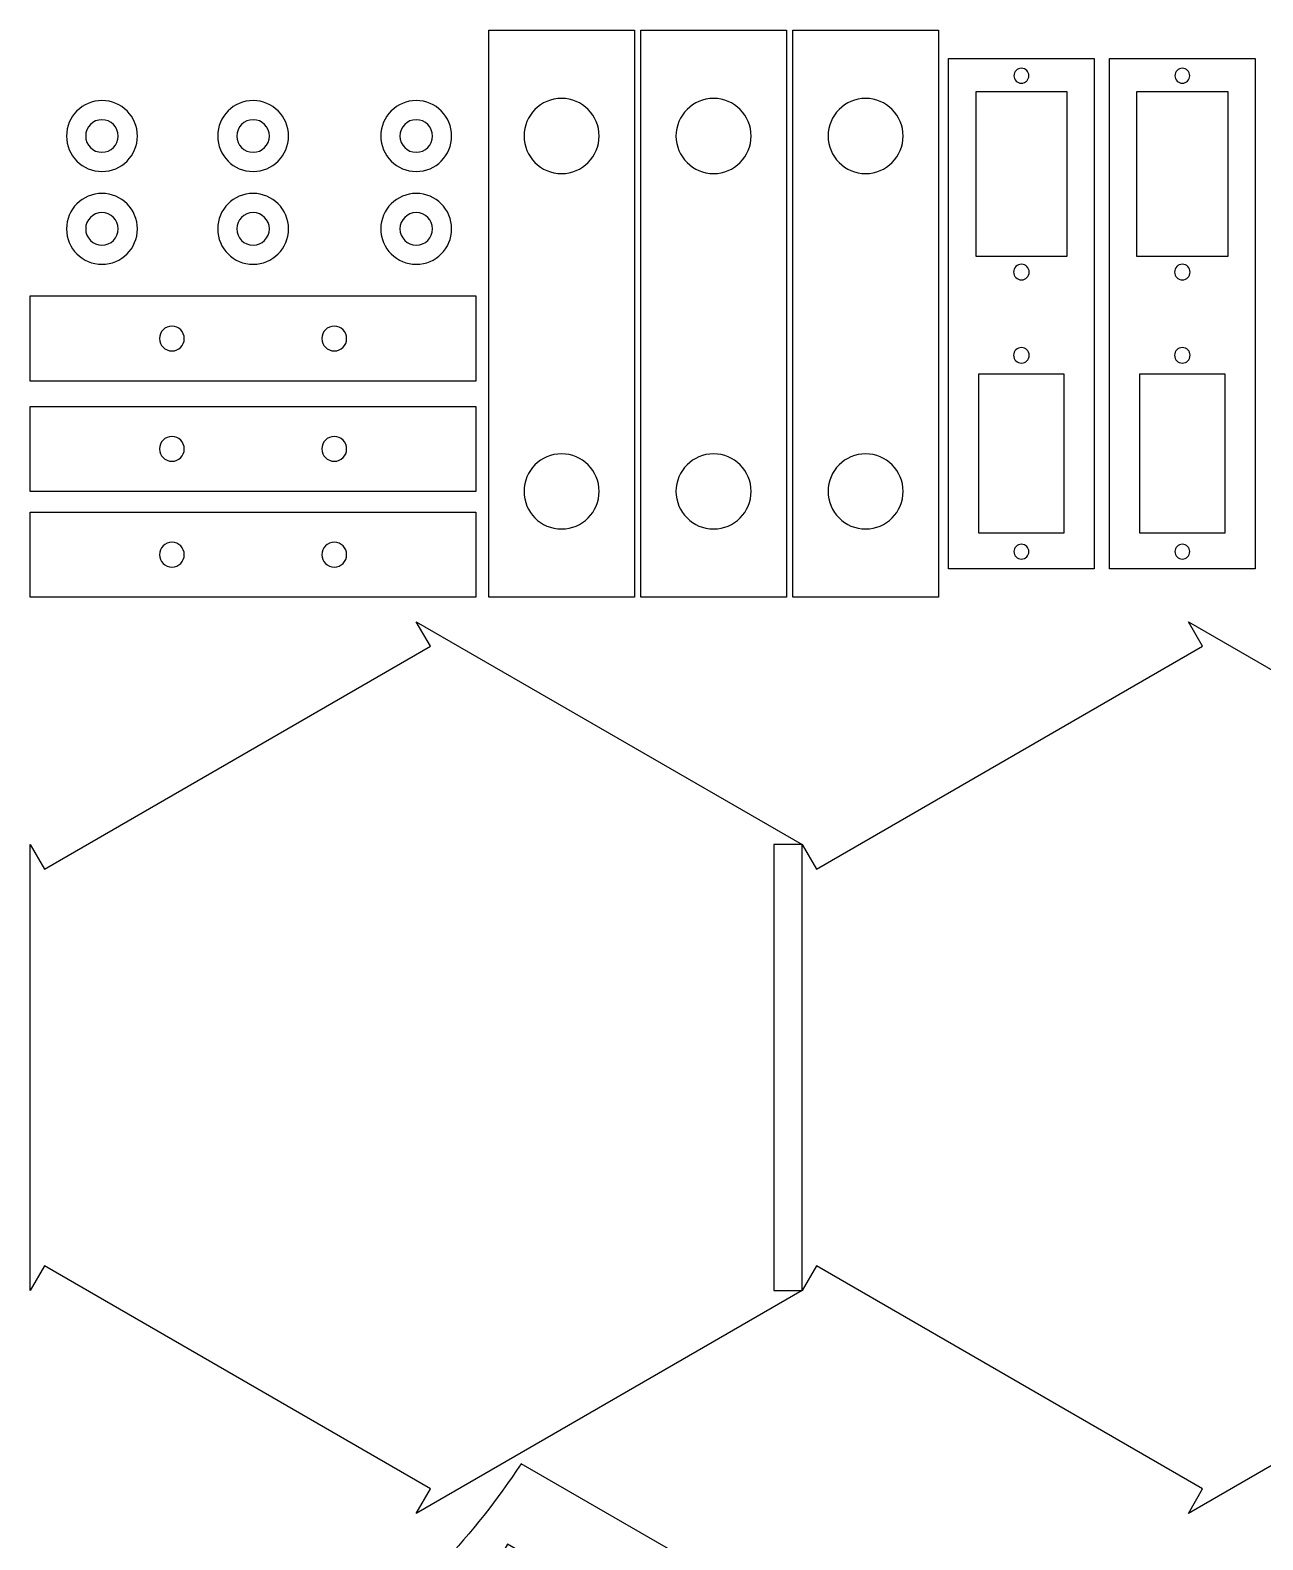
# Model space of a CAD drawing. Header units: inches. Extents: x 0 to 327, y 0 to 371.
# Drawn here: x 0 to 174, y 149.3 to 362.2 of the extents above; entities that cross this region are included whole.
import ezdxf

# ---------------------------------------------------------------- set-up
doc = ezdxf.new("R2010")
doc.units = ezdxf.units.IN
doc.header["$MEASUREMENT"] = 0
doc.layers.add('Layer 1', color=7, linetype='Continuous')

# ---------------------------------------------------------------- blocks, each defined once
blk = doc.blocks.new('block 3')
at = {"layer": 'Layer 1', "color": 7, "lineweight": 25, "true_color": 0xffffff}
blk.add_open_spline([(69.28, 160), (62.64, 149.94), (54.51, 141.16), (44.53, 134.4), (38.14, 130.07), (31.25, 126.74), (23.9, 124.37), (16.15, 121.86), (8.13, 120.49), (0, 120)], degree=3, knots=[0, 0, 0, 0, 1, 1, 1, 2, 2, 2, 3, 3, 3, 3], dxfattribs=at)
blk = doc.blocks.new('block 4')
at = {"layer": 'Layer 1', "color": 7, "lineweight": 25, "true_color": 0xffffff}
blk.add_lwpolyline([(0, 120), (0, 40)], dxfattribs=at)
blk = doc.blocks.new('block 5')
at = {"layer": 'Layer 1', "color": 7, "lineweight": 25, "true_color": 0xffffff}
blk.add_open_spline([(0, 40), (12.03, 39.28), (23.7, 36.62), (34.55, 31.36), (41.49, 27.99), (47.82, 23.69), (53.55, 18.51), (59.59, 13.06), (64.8, 6.8), (69.28, 0)], degree=3, knots=[0, 0, 0, 0, 1, 1, 1, 2, 2, 2, 3, 3, 3, 3], dxfattribs=at)
blk = doc.blocks.new('block 6')
at = {"layer": 'Layer 1', "color": 7, "lineweight": 25, "true_color": 0xffffff}
blk.add_lwpolyline([(69.28, 0), (138.56, 40)], dxfattribs=at)
blk = doc.blocks.new('block 7')
at = {"layer": 'Layer 1', "color": 7, "lineweight": 25, "true_color": 0xffffff}
blk.add_open_spline([(138.56, 40), (133.17, 50.78), (129.64, 62.21), (128.77, 74.24), (128.22, 81.94), (128.78, 89.57), (130.4, 97.12), (132.1, 105.08), (134.92, 112.72), (138.56, 120)], degree=3, knots=[0, 0, 0, 0, 1, 1, 1, 2, 2, 2, 3, 3, 3, 3], dxfattribs=at)
blk = doc.blocks.new('block 8')
at = {"layer": 'Layer 1', "color": 7, "lineweight": 25, "true_color": 0xffffff}
blk.add_lwpolyline([(138.56, 120), (69.28, 160)], dxfattribs=at)
blk = doc.blocks.new('block 9')
at = {"layer": 'Layer 1', "color": 7, "lineweight": 25, "true_color": 0xffffff}
blk.add_lwpolyline([(67.35, 148.65), (65.35, 145.18), (127.7, 109.18), (129.7, 112.65), (67.35, 148.65)], dxfattribs=at)
blk = doc.blocks.new('block 10')
at = {"layer": 'Layer 1', "color": 7, "lineweight": 25, "true_color": 0xffffff}
blk.add_lwpolyline([(10.8, 44), (14.8, 44), (14.8, 116), (10.8, 116), (10.8, 44)], dxfattribs=at)
blk = doc.blocks.new('block 11')
at = {"layer": 'Layer 1', "color": 7, "lineweight": 25, "true_color": 0xffffff}
blk.add_lwpolyline([(65.35, 14.82), (67.35, 11.35), (129.7, 47.35), (127.7, 50.82), (65.35, 14.82)], dxfattribs=at)
blk = doc.blocks.new('block 2')
at = {"layer": 'Layer 1'}
for name in ['block 3', 'block 8', 'block 9', 'block 4', 'block 7', 'block 10', 'block 11', 'block 5', 'block 6']:
    blk.add_blockref(name, (0, 0), dxfattribs=at)
blk = doc.blocks.new('block 13')
at = {"layer": 'Layer 1', "color": 7, "lineweight": 25, "true_color": 0xffffff}
blk.add_open_spline([(207.85, 160), (201.2, 149.94), (193.07, 141.16), (183.09, 134.4), (176.7, 130.07), (169.81, 126.74), (162.46, 124.37), (154.72, 121.86), (146.69, 120.49), (138.56, 120)], degree=3, knots=[0, 0, 0, 0, 1, 1, 1, 2, 2, 2, 3, 3, 3, 3], dxfattribs=at)
blk = doc.blocks.new('block 14')
at = {"layer": 'Layer 1', "color": 7, "lineweight": 25, "true_color": 0xffffff}
blk.add_lwpolyline([(138.5641, 120), (138.5641, 40)], dxfattribs=at)
blk = doc.blocks.new('block 15')
at = {"layer": 'Layer 1', "color": 7, "lineweight": 25, "true_color": 0xffffff}
blk.add_open_spline([(138.56, 40), (150.6, 39.28), (162.26, 36.62), (173.11, 31.36), (180.06, 27.99), (186.38, 23.69), (192.11, 18.51), (198.16, 13.06), (203.36, 6.8), (207.85, 0)], degree=3, knots=[0, 0, 0, 0, 1, 1, 1, 2, 2, 2, 3, 3, 3, 3], dxfattribs=at)
blk = doc.blocks.new('block 16')
at = {"layer": 'Layer 1', "color": 7, "lineweight": 25, "true_color": 0xffffff}
blk.add_lwpolyline([(207.85, 0), (277.13, 40)], dxfattribs=at)
blk = doc.blocks.new('block 17')
at = {"layer": 'Layer 1', "color": 7, "lineweight": 25, "true_color": 0xffffff}
blk.add_open_spline([(277.13, 40), (271.74, 50.78), (268.2, 62.21), (267.34, 74.24), (266.78, 81.94), (267.34, 89.57), (268.96, 97.12), (270.66, 105.08), (273.49, 112.72), (277.13, 120)], degree=3, knots=[0, 0, 0, 0, 1, 1, 1, 2, 2, 2, 3, 3, 3, 3], dxfattribs=at)
blk = doc.blocks.new('block 18')
at = {"layer": 'Layer 1', "color": 7, "lineweight": 25, "true_color": 0xffffff}
blk.add_lwpolyline([(277.13, 120), (207.85, 160)], dxfattribs=at)
blk = doc.blocks.new('block 19')
at = {"layer": 'Layer 1', "color": 7, "lineweight": 25, "true_color": 0xffffff}
blk.add_lwpolyline([(205.91, 148.65), (203.91, 145.18), (266.26, 109.18), (268.26, 112.65), (205.91, 148.65)], dxfattribs=at)
blk = doc.blocks.new('block 20')
at = {"layer": 'Layer 1', "color": 7, "lineweight": 25, "true_color": 0xffffff}
blk.add_lwpolyline([(149.36, 44), (153.36, 44), (153.36, 116), (149.36, 116), (149.36, 44)], dxfattribs=at)
blk = doc.blocks.new('block 21')
at = {"layer": 'Layer 1', "color": 7, "lineweight": 25, "true_color": 0xffffff}
blk.add_lwpolyline([(203.91, 14.82), (205.91, 11.35), (268.26, 47.35), (266.26, 50.82), (203.91, 14.82)], dxfattribs=at)
blk = doc.blocks.new('block 12')
at = {"layer": 'Layer 1'}
for name in ['block 13', 'block 18', 'block 19', 'block 14', 'block 17', 'block 20', 'block 21', 'block 15', 'block 16']:
    blk.add_blockref(name, (0, 0), dxfattribs=at)
blk = doc.blocks.new('block 23')
at = {"layer": 'Layer 1', "color": 7, "lineweight": 25, "true_color": 0xffffff}
blk.add_lwpolyline([(0, 247.35), (2, 243.88), (56.48, 275.34), (54.48, 278.8), (108.96, 247.35), (104.96, 247.35), (104.96, 184.44), (108.96, 184.44), (54.48, 152.98), (56.48, 156.44), (2, 187.9), (0, 184.44), (0, 247.35)], dxfattribs=at)
blk = doc.blocks.new('block 22')
at = {"layer": 'Layer 1'}
blk.add_blockref('block 23', (0, 0), dxfattribs=at)
blk = doc.blocks.new('block 25')
at = {"layer": 'Layer 1', "color": 7, "lineweight": 25, "true_color": 0xffffff}
blk.add_lwpolyline([(108.96, 247.35), (110.96, 243.88), (165.45, 275.34), (163.45, 278.8), (217.93, 247.35), (213.93, 247.35), (213.93, 184.44), (217.93, 184.44), (163.45, 152.98), (165.45, 156.44), (110.96, 187.9), (108.96, 184.44), (108.96, 247.35)], dxfattribs=at)
blk = doc.blocks.new('block 24')
at = {"layer": 'Layer 1'}
blk.add_blockref('block 25', (0, 0), dxfattribs=at)
blk = doc.blocks.new('block 29')
at = {"layer": 'Layer 1', "color": 7, "lineweight": 25, "true_color": 0xffffff}
blk.add_open_spline([(41.16, 288.25), (41.16, 289.22), (41.94, 290), (42.91, 290), (43.88, 290), (44.66, 289.22), (44.66, 288.25), (44.66, 287.28), (43.88, 286.5), (42.91, 286.5), (41.94, 286.5), (41.16, 287.28), (41.16, 288.25), (41.16, 288.25), (41.16, 288.25), (41.16, 288.25)], degree=3, knots=[0, 0, 0, 0, 1, 1, 1, 2, 2, 2, 3, 3, 3, 4, 4, 4, 5, 5, 5, 5], dxfattribs=at)
blk = doc.blocks.new('block 30')
at = {"layer": 'Layer 1', "color": 7, "lineweight": 25, "true_color": 0xffffff}
blk.add_open_spline([(18.25, 288.25), (18.25, 289.22), (19.03, 290), (20, 290), (20.97, 290), (21.75, 289.22), (21.75, 288.25), (21.75, 287.28), (20.97, 286.5), (20, 286.5), (19.03, 286.5), (18.25, 287.28), (18.25, 288.25), (18.25, 288.25), (18.25, 288.25), (18.25, 288.25)], degree=3, knots=[0, 0, 0, 0, 1, 1, 1, 2, 2, 2, 3, 3, 3, 4, 4, 4, 5, 5, 5, 5], dxfattribs=at)
blk = doc.blocks.new('block 31')
at = {"layer": 'Layer 1', "color": 7, "lineweight": 25, "true_color": 0xffffff}
blk.add_lwpolyline([(62.91, 282.25), (0, 282.25), (0, 294.25), (62.91, 294.25), (62.91, 282.25)], dxfattribs=at)
blk = doc.blocks.new('block 28')
at = {"layer": 'Layer 1'}
for name in ['block 31', 'block 30', 'block 29']:
    blk.add_blockref(name, (0, 0), dxfattribs=at)
blk = doc.blocks.new('block 33')
at = {"layer": 'Layer 1', "color": 7, "lineweight": 25, "true_color": 0xffffff}
blk.add_open_spline([(41.16, 303.18), (41.16, 304.14), (41.94, 304.93), (42.91, 304.93), (43.88, 304.93), (44.66, 304.14), (44.66, 303.18), (44.66, 302.21), (43.88, 301.43), (42.91, 301.43), (41.94, 301.43), (41.16, 302.21), (41.16, 303.18), (41.16, 303.18), (41.16, 303.18), (41.16, 303.18)], degree=3, knots=[0, 0, 0, 0, 1, 1, 1, 2, 2, 2, 3, 3, 3, 4, 4, 4, 5, 5, 5, 5], dxfattribs=at)
blk = doc.blocks.new('block 34')
at = {"layer": 'Layer 1', "color": 7, "lineweight": 25, "true_color": 0xffffff}
blk.add_open_spline([(18.25, 303.18), (18.25, 304.14), (19.03, 304.93), (20, 304.93), (20.97, 304.93), (21.75, 304.14), (21.75, 303.18), (21.75, 302.21), (20.97, 301.43), (20, 301.43), (19.03, 301.43), (18.25, 302.21), (18.25, 303.18), (18.25, 303.18), (18.25, 303.18), (18.25, 303.18)], degree=3, knots=[0, 0, 0, 0, 1, 1, 1, 2, 2, 2, 3, 3, 3, 4, 4, 4, 5, 5, 5, 5], dxfattribs=at)
blk = doc.blocks.new('block 35')
at = {"layer": 'Layer 1', "color": 7, "lineweight": 25, "true_color": 0xffffff}
blk.add_lwpolyline([(62.91, 297.18), (0, 297.18), (0, 309.18), (62.91, 309.18), (62.91, 297.18)], dxfattribs=at)
blk = doc.blocks.new('block 32')
at = {"layer": 'Layer 1'}
for name in ['block 35', 'block 34', 'block 33']:
    blk.add_blockref(name, (0, 0), dxfattribs=at)
blk = doc.blocks.new('block 37')
at = {"layer": 'Layer 1', "color": 7, "lineweight": 25, "true_color": 0xffffff}
blk.add_open_spline([(41.16, 318.75), (41.16, 319.72), (41.94, 320.5), (42.91, 320.5), (43.88, 320.5), (44.66, 319.72), (44.66, 318.75), (44.66, 317.78), (43.88, 317), (42.91, 317), (41.94, 317), (41.16, 317.78), (41.16, 318.75), (41.16, 318.75), (41.16, 318.75), (41.16, 318.75)], degree=3, knots=[0, 0, 0, 0, 1, 1, 1, 2, 2, 2, 3, 3, 3, 4, 4, 4, 5, 5, 5, 5], dxfattribs=at)
blk = doc.blocks.new('block 38')
at = {"layer": 'Layer 1', "color": 7, "lineweight": 25, "true_color": 0xffffff}
blk.add_open_spline([(18.25, 318.75), (18.25, 319.72), (19.03, 320.5), (20, 320.5), (20.97, 320.5), (21.75, 319.72), (21.75, 318.75), (21.75, 317.78), (20.97, 317), (20, 317), (19.03, 317), (18.25, 317.78), (18.25, 318.75), (18.25, 318.75), (18.25, 318.75), (18.25, 318.75)], degree=3, knots=[0, 0, 0, 0, 1, 1, 1, 2, 2, 2, 3, 3, 3, 4, 4, 4, 5, 5, 5, 5], dxfattribs=at)
blk = doc.blocks.new('block 39')
at = {"layer": 'Layer 1', "color": 7, "lineweight": 25, "true_color": 0xffffff}
blk.add_lwpolyline([(62.91, 312.75), (0, 312.75), (0, 324.75), (62.91, 324.75), (62.91, 312.75)], dxfattribs=at)
blk = doc.blocks.new('block 36')
at = {"layer": 'Layer 1'}
for name in ['block 39', 'block 38', 'block 37']:
    blk.add_blockref(name, (0, 0), dxfattribs=at)
blk = doc.blocks.new('block 41')
at = {"layer": 'Layer 1', "color": 7, "lineweight": 25, "true_color": 0xffffff}
blk.add_open_spline([(69.69, 297.18), (69.69, 300.1), (72.06, 302.48), (74.99, 302.48), (77.92, 302.48), (80.29, 300.1), (80.29, 297.18), (80.29, 294.25), (77.92, 291.88), (74.99, 291.88), (72.06, 291.88), (69.69, 294.25), (69.69, 297.18), (69.69, 297.18), (69.69, 297.18), (69.69, 297.18)], degree=3, knots=[0, 0, 0, 0, 1, 1, 1, 2, 2, 2, 3, 3, 3, 4, 4, 4, 5, 5, 5, 5], dxfattribs=at)
blk = doc.blocks.new('block 42')
at = {"layer": 'Layer 1', "color": 7, "lineweight": 25, "true_color": 0xffffff}
blk.add_open_spline([(69.69, 347.32), (69.69, 350.25), (72.06, 352.62), (74.99, 352.62), (77.92, 352.62), (80.29, 350.25), (80.29, 347.32), (80.29, 344.4), (77.92, 342.02), (74.99, 342.02), (72.06, 342.02), (69.69, 344.4), (69.69, 347.32), (69.69, 347.32), (69.69, 347.32), (69.69, 347.32)], degree=3, knots=[0, 0, 0, 0, 1, 1, 1, 2, 2, 2, 3, 3, 3, 4, 4, 4, 5, 5, 5, 5], dxfattribs=at)
blk = doc.blocks.new('block 43')
at = {"layer": 'Layer 1', "color": 7, "lineweight": 25, "true_color": 0xffffff}
blk.add_lwpolyline([(85.27, 362.25), (85.27, 282.25), (64.72, 282.25), (64.72, 362.25), (85.27, 362.25)], dxfattribs=at)
blk = doc.blocks.new('block 40')
at = {"layer": 'Layer 1'}
for name in ['block 43', 'block 42', 'block 41']:
    blk.add_blockref(name, (0, 0), dxfattribs=at)
blk = doc.blocks.new('block 45')
at = {"layer": 'Layer 1', "color": 7, "lineweight": 25, "true_color": 0xffffff}
blk.add_open_spline([(91.14, 297.18), (91.14, 300.1), (93.52, 302.48), (96.44, 302.48), (99.37, 302.48), (101.74, 300.1), (101.74, 297.18), (101.74, 294.25), (99.37, 291.88), (96.44, 291.88), (93.52, 291.88), (91.14, 294.25), (91.14, 297.18), (91.14, 297.18), (91.14, 297.18), (91.14, 297.18)], degree=3, knots=[0, 0, 0, 0, 1, 1, 1, 2, 2, 2, 3, 3, 3, 4, 4, 4, 5, 5, 5, 5], dxfattribs=at)
blk = doc.blocks.new('block 46')
at = {"layer": 'Layer 1', "color": 7, "lineweight": 25, "true_color": 0xffffff}
blk.add_open_spline([(91.14, 347.32), (91.14, 350.25), (93.52, 352.62), (96.44, 352.62), (99.37, 352.62), (101.74, 350.25), (101.74, 347.32), (101.74, 344.4), (99.37, 342.02), (96.44, 342.02), (93.52, 342.02), (91.14, 344.4), (91.14, 347.32), (91.14, 347.32), (91.14, 347.32), (91.14, 347.32)], degree=3, knots=[0, 0, 0, 0, 1, 1, 1, 2, 2, 2, 3, 3, 3, 4, 4, 4, 5, 5, 5, 5], dxfattribs=at)
blk = doc.blocks.new('block 47')
at = {"layer": 'Layer 1', "color": 7, "lineweight": 25, "true_color": 0xffffff}
blk.add_lwpolyline([(106.72, 362.25), (106.72, 282.25), (86.17, 282.25), (86.17, 362.25), (106.72, 362.25)], dxfattribs=at)
blk = doc.blocks.new('block 44')
at = {"layer": 'Layer 1'}
for name in ['block 47', 'block 46', 'block 45']:
    blk.add_blockref(name, (0, 0), dxfattribs=at)
blk = doc.blocks.new('block 49')
at = {"layer": 'Layer 1', "color": 7, "lineweight": 25, "true_color": 0xffffff}
blk.add_open_spline([(112.6, 297.18), (112.6, 300.1), (114.97, 302.48), (117.9, 302.48), (120.82, 302.48), (123.2, 300.1), (123.2, 297.18), (123.2, 294.25), (120.82, 291.88), (117.9, 291.88), (114.97, 291.88), (112.6, 294.25), (112.6, 297.18), (112.6, 297.18), (112.6, 297.18), (112.6, 297.18)], degree=3, knots=[0, 0, 0, 0, 1, 1, 1, 2, 2, 2, 3, 3, 3, 4, 4, 4, 5, 5, 5, 5], dxfattribs=at)
blk = doc.blocks.new('block 50')
at = {"layer": 'Layer 1', "color": 7, "lineweight": 25, "true_color": 0xffffff}
blk.add_open_spline([(112.6, 347.32), (112.6, 350.25), (114.97, 352.62), (117.9, 352.62), (120.82, 352.62), (123.2, 350.25), (123.2, 347.32), (123.2, 344.4), (120.82, 342.02), (117.9, 342.02), (114.97, 342.02), (112.6, 344.4), (112.6, 347.32), (112.6, 347.32), (112.6, 347.32), (112.6, 347.32)], degree=3, knots=[0, 0, 0, 0, 1, 1, 1, 2, 2, 2, 3, 3, 3, 4, 4, 4, 5, 5, 5, 5], dxfattribs=at)
blk = doc.blocks.new('block 51')
at = {"layer": 'Layer 1', "color": 7, "lineweight": 25, "true_color": 0xffffff}
blk.add_lwpolyline([(128.17, 362.25), (128.17, 282.25), (107.62, 282.25), (107.62, 362.25), (128.17, 362.25)], dxfattribs=at)
blk = doc.blocks.new('block 48')
at = {"layer": 'Layer 1'}
for name in ['block 51', 'block 50', 'block 49']:
    blk.add_blockref(name, (0, 0), dxfattribs=at)
blk = doc.blocks.new('block 53')
at = {"layer": 'Layer 1', "color": 7, "lineweight": 25, "true_color": 0xffffff}
blk.add_open_spline([(138.79, 316.38), (138.79, 316.98), (139.28, 317.48), (139.89, 317.48), (140.5, 317.48), (140.99, 316.98), (140.99, 316.38), (140.99, 315.77), (140.5, 315.28), (139.89, 315.28), (139.28, 315.28), (138.79, 315.77), (138.79, 316.38), (138.79, 316.38), (138.79, 316.38), (138.79, 316.38)], degree=3, knots=[0, 0, 0, 0, 1, 1, 1, 2, 2, 2, 3, 3, 3, 4, 4, 4, 5, 5, 5, 5], dxfattribs=at)
blk = doc.blocks.new('block 54')
at = {"layer": 'Layer 1', "color": 7, "lineweight": 25, "true_color": 0xffffff}
blk.add_open_spline([(138.79, 328.12), (138.79, 328.73), (139.28, 329.22), (139.89, 329.22), (140.5, 329.22), (140.99, 328.73), (140.99, 328.12), (140.99, 327.52), (140.5, 327.02), (139.89, 327.02), (139.28, 327.02), (138.79, 327.52), (138.79, 328.12), (138.79, 328.12), (138.79, 328.12), (138.79, 328.12)], degree=3, knots=[0, 0, 0, 0, 1, 1, 1, 2, 2, 2, 3, 3, 3, 4, 4, 4, 5, 5, 5, 5], dxfattribs=at)
blk = doc.blocks.new('block 55')
at = {"layer": 'Layer 1', "color": 7, "lineweight": 25, "true_color": 0xffffff}
blk.add_open_spline([(138.84, 288.68), (138.84, 289.26), (139.31, 289.73), (139.89, 289.73), (140.47, 289.73), (140.94, 289.26), (140.94, 288.68), (140.94, 288.1), (140.47, 287.63), (139.89, 287.63), (139.31, 287.63), (138.84, 288.1), (138.84, 288.68), (138.84, 288.68), (138.84, 288.68), (138.84, 288.68)], degree=3, knots=[0, 0, 0, 0, 1, 1, 1, 2, 2, 2, 3, 3, 3, 4, 4, 4, 5, 5, 5, 5], dxfattribs=at)
blk = doc.blocks.new('block 56')
at = {"layer": 'Layer 1', "color": 7, "lineweight": 25, "true_color": 0xffffff}
blk.add_open_spline([(138.84, 355.82), (138.84, 356.4), (139.31, 356.87), (139.89, 356.87), (140.47, 356.87), (140.94, 356.4), (140.94, 355.82), (140.94, 355.24), (140.47, 354.77), (139.89, 354.77), (139.31, 354.77), (138.84, 355.24), (138.84, 355.82), (138.84, 355.82), (138.84, 355.82), (138.84, 355.82)], degree=3, knots=[0, 0, 0, 0, 1, 1, 1, 2, 2, 2, 3, 3, 3, 4, 4, 4, 5, 5, 5, 5], dxfattribs=at)
blk = doc.blocks.new('block 57')
at = {"layer": 'Layer 1', "color": 7, "lineweight": 25, "true_color": 0xffffff}
blk.add_lwpolyline([(145.94, 313.73), (133.84, 313.73), (133.84, 291.33), (145.94, 291.33), (145.94, 313.73)], dxfattribs=at)
blk = doc.blocks.new('block 58')
at = {"layer": 'Layer 1', "color": 7, "lineweight": 25, "true_color": 0xffffff}
blk.add_lwpolyline([(146.34, 330.37), (146.34, 353.57), (133.44, 353.57), (133.44, 330.37), (146.34, 330.37)], dxfattribs=at)
blk = doc.blocks.new('block 59')
at = {"layer": 'Layer 1', "color": 7, "lineweight": 25, "true_color": 0xffffff}
blk.add_lwpolyline([(129.62, 286.25), (129.62, 358.25), (150.17, 358.25), (150.17, 286.25), (129.62, 286.25)], dxfattribs=at)
blk = doc.blocks.new('block 52')
at = {"layer": 'Layer 1'}
for name in ['block 59', 'block 56', 'block 58', 'block 54', 'block 53', 'block 57', 'block 55']:
    blk.add_blockref(name, (0, 0), dxfattribs=at)
blk = doc.blocks.new('block 69')
at = {"layer": 'Layer 1', "color": 7, "lineweight": 25, "true_color": 0xffffff}
blk.add_open_spline([(161.5, 316.38), (161.5, 316.98), (161.99, 317.48), (162.6, 317.48), (163.21, 317.48), (163.7, 316.98), (163.7, 316.38), (163.7, 315.77), (163.21, 315.28), (162.6, 315.28), (161.99, 315.28), (161.5, 315.77), (161.5, 316.38), (161.5, 316.38), (161.5, 316.38), (161.5, 316.38)], degree=3, knots=[0, 0, 0, 0, 1, 1, 1, 2, 2, 2, 3, 3, 3, 4, 4, 4, 5, 5, 5, 5], dxfattribs=at)
blk = doc.blocks.new('block 70')
at = {"layer": 'Layer 1', "color": 7, "lineweight": 25, "true_color": 0xffffff}
blk.add_open_spline([(161.5, 328.12), (161.5, 328.73), (161.99, 329.22), (162.6, 329.22), (163.21, 329.22), (163.7, 328.73), (163.7, 328.12), (163.7, 327.52), (163.21, 327.02), (162.6, 327.02), (161.99, 327.02), (161.5, 327.52), (161.5, 328.12), (161.5, 328.12), (161.5, 328.12), (161.5, 328.12)], degree=3, knots=[0, 0, 0, 0, 1, 1, 1, 2, 2, 2, 3, 3, 3, 4, 4, 4, 5, 5, 5, 5], dxfattribs=at)
blk = doc.blocks.new('block 71')
at = {"layer": 'Layer 1', "color": 7, "lineweight": 25, "true_color": 0xffffff}
blk.add_open_spline([(161.55, 288.68), (161.55, 289.26), (162.02, 289.73), (162.6, 289.73), (163.18, 289.73), (163.65, 289.26), (163.65, 288.68), (163.65, 288.1), (163.18, 287.63), (162.6, 287.63), (162.02, 287.63), (161.55, 288.1), (161.55, 288.68), (161.55, 288.68), (161.55, 288.68), (161.55, 288.68)], degree=3, knots=[0, 0, 0, 0, 1, 1, 1, 2, 2, 2, 3, 3, 3, 4, 4, 4, 5, 5, 5, 5], dxfattribs=at)
blk = doc.blocks.new('block 72')
at = {"layer": 'Layer 1', "color": 7, "lineweight": 25, "true_color": 0xffffff}
blk.add_open_spline([(161.55, 355.82), (161.55, 356.4), (162.02, 356.87), (162.6, 356.87), (163.18, 356.87), (163.65, 356.4), (163.65, 355.82), (163.65, 355.24), (163.18, 354.77), (162.6, 354.77), (162.02, 354.77), (161.55, 355.24), (161.55, 355.82), (161.55, 355.82), (161.55, 355.82), (161.55, 355.82)], degree=3, knots=[0, 0, 0, 0, 1, 1, 1, 2, 2, 2, 3, 3, 3, 4, 4, 4, 5, 5, 5, 5], dxfattribs=at)
blk = doc.blocks.new('block 73')
at = {"layer": 'Layer 1', "color": 7, "lineweight": 25, "true_color": 0xffffff}
blk.add_lwpolyline([(168.65, 313.73), (156.55, 313.73), (156.55, 291.33), (168.65, 291.33), (168.65, 313.73)], dxfattribs=at)
blk = doc.blocks.new('block 74')
at = {"layer": 'Layer 1', "color": 7, "lineweight": 25, "true_color": 0xffffff}
blk.add_lwpolyline([(169.05, 330.37), (169.05, 353.57), (156.15, 353.57), (156.15, 330.37), (169.05, 330.37)], dxfattribs=at)
blk = doc.blocks.new('block 75')
at = {"layer": 'Layer 1', "color": 7, "lineweight": 25, "true_color": 0xffffff}
blk.add_lwpolyline([(152.325, 286.25), (152.325, 358.25), (172.875, 358.25), (172.875, 286.25), (152.325, 286.25)], dxfattribs=at)
blk = doc.blocks.new('block 68')
at = {"layer": 'Layer 1'}
for name in ['block 75', 'block 72', 'block 74', 'block 70', 'block 69', 'block 73', 'block 71']:
    blk.add_blockref(name, (0, 0), dxfattribs=at)
blk = doc.blocks.new('block 173')
at = {"layer": 'Layer 1', "color": 7, "lineweight": 25, "true_color": 0xffffff}
blk.add_open_spline([(7.83, 334.22), (7.83, 335.49), (8.86, 336.52), (10.13, 336.52), (11.4, 336.52), (12.43, 335.49), (12.43, 334.22), (12.43, 332.95), (11.4, 331.92), (10.13, 331.92), (8.86, 331.92), (7.83, 332.95), (7.83, 334.22), (7.83, 334.22), (7.83, 334.22), (7.83, 334.22)], degree=3, knots=[0, 0, 0, 0, 1, 1, 1, 2, 2, 2, 3, 3, 3, 4, 4, 4, 5, 5, 5, 5], dxfattribs=at)
blk = doc.blocks.new('block 174')
at = {"layer": 'Layer 1', "color": 7, "lineweight": 25, "true_color": 0xffffff}
blk.add_open_spline([(5.13, 334.22), (5.13, 336.98), (7.37, 339.22), (10.13, 339.22), (12.9, 339.22), (15.13, 336.98), (15.13, 334.22), (15.13, 331.46), (12.9, 329.22), (10.13, 329.22), (7.37, 329.22), (5.13, 331.46), (5.13, 334.22), (5.13, 334.22), (5.13, 334.22), (5.13, 334.22)], degree=3, knots=[0, 0, 0, 0, 1, 1, 1, 2, 2, 2, 3, 3, 3, 4, 4, 4, 5, 5, 5, 5], dxfattribs=at)
blk = doc.blocks.new('block 172')
at = {"layer": 'Layer 1'}
for name in ['block 174', 'block 173']:
    blk.add_blockref(name, (0, 0), dxfattribs=at)
blk = doc.blocks.new('block 176')
at = {"layer": 'Layer 1', "color": 7, "lineweight": 25, "true_color": 0xffffff}
blk.add_open_spline([(29.16, 334.22), (29.16, 335.49), (30.18, 336.52), (31.46, 336.52), (32.73, 336.52), (33.76, 335.49), (33.76, 334.22), (33.76, 332.95), (32.73, 331.92), (31.46, 331.92), (30.18, 331.92), (29.16, 332.95), (29.16, 334.22), (29.16, 334.22), (29.16, 334.22), (29.16, 334.22)], degree=3, knots=[0, 0, 0, 0, 1, 1, 1, 2, 2, 2, 3, 3, 3, 4, 4, 4, 5, 5, 5, 5], dxfattribs=at)
blk = doc.blocks.new('block 177')
at = {"layer": 'Layer 1', "color": 7, "lineweight": 25, "true_color": 0xffffff}
blk.add_open_spline([(26.46, 334.22), (26.46, 336.98), (28.69, 339.22), (31.46, 339.22), (34.22, 339.22), (36.46, 336.98), (36.46, 334.22), (36.46, 331.46), (34.22, 329.22), (31.46, 329.22), (28.69, 329.22), (26.46, 331.46), (26.46, 334.22), (26.46, 334.22), (26.46, 334.22), (26.46, 334.22)], degree=3, knots=[0, 0, 0, 0, 1, 1, 1, 2, 2, 2, 3, 3, 3, 4, 4, 4, 5, 5, 5, 5], dxfattribs=at)
blk = doc.blocks.new('block 175')
at = {"layer": 'Layer 1'}
for name in ['block 177', 'block 176']:
    blk.add_blockref(name, (0, 0), dxfattribs=at)
blk = doc.blocks.new('block 179')
at = {"layer": 'Layer 1', "color": 7, "lineweight": 25, "true_color": 0xffffff}
blk.add_open_spline([(52.18, 334.22), (52.18, 335.49), (53.21, 336.52), (54.48, 336.52), (55.75, 336.52), (56.78, 335.49), (56.78, 334.22), (56.78, 332.95), (55.75, 331.92), (54.48, 331.92), (53.21, 331.92), (52.18, 332.95), (52.18, 334.22), (52.18, 334.22), (52.18, 334.22), (52.18, 334.22)], degree=3, knots=[0, 0, 0, 0, 1, 1, 1, 2, 2, 2, 3, 3, 3, 4, 4, 4, 5, 5, 5, 5], dxfattribs=at)
blk = doc.blocks.new('block 180')
at = {"layer": 'Layer 1', "color": 7, "lineweight": 25, "true_color": 0xffffff}
blk.add_open_spline([(49.48, 334.22), (49.48, 336.98), (51.72, 339.22), (54.48, 339.22), (57.24, 339.22), (59.48, 336.98), (59.48, 334.22), (59.48, 331.46), (57.24, 329.22), (54.48, 329.22), (51.72, 329.22), (49.48, 331.46), (49.48, 334.22), (49.48, 334.22), (49.48, 334.22), (49.48, 334.22)], degree=3, knots=[0, 0, 0, 0, 1, 1, 1, 2, 2, 2, 3, 3, 3, 4, 4, 4, 5, 5, 5, 5], dxfattribs=at)
blk = doc.blocks.new('block 178')
at = {"layer": 'Layer 1'}
for name in ['block 180', 'block 179']:
    blk.add_blockref(name, (0, 0), dxfattribs=at)
blk = doc.blocks.new('block 182')
at = {"layer": 'Layer 1', "color": 7, "lineweight": 25, "true_color": 0xffffff}
blk.add_open_spline([(7.83, 347.32), (7.83, 348.59), (8.86, 349.62), (10.13, 349.62), (11.4, 349.62), (12.43, 348.59), (12.43, 347.32), (12.43, 346.05), (11.4, 345.02), (10.13, 345.02), (8.86, 345.02), (7.83, 346.05), (7.83, 347.32), (7.83, 347.32), (7.83, 347.32), (7.83, 347.32)], degree=3, knots=[0, 0, 0, 0, 1, 1, 1, 2, 2, 2, 3, 3, 3, 4, 4, 4, 5, 5, 5, 5], dxfattribs=at)
blk = doc.blocks.new('block 183')
at = {"layer": 'Layer 1', "color": 7, "lineweight": 25, "true_color": 0xffffff}
blk.add_open_spline([(5.13, 347.32), (5.13, 350.08), (7.37, 352.32), (10.13, 352.32), (12.9, 352.32), (15.13, 350.08), (15.13, 347.32), (15.13, 344.56), (12.9, 342.32), (10.13, 342.32), (7.37, 342.32), (5.13, 344.56), (5.13, 347.32), (5.13, 347.32), (5.13, 347.32), (5.13, 347.32)], degree=3, knots=[0, 0, 0, 0, 1, 1, 1, 2, 2, 2, 3, 3, 3, 4, 4, 4, 5, 5, 5, 5], dxfattribs=at)
blk = doc.blocks.new('block 181')
at = {"layer": 'Layer 1'}
for name in ['block 183', 'block 182']:
    blk.add_blockref(name, (0, 0), dxfattribs=at)
blk = doc.blocks.new('block 185')
at = {"layer": 'Layer 1', "color": 7, "lineweight": 25, "true_color": 0xffffff}
blk.add_open_spline([(29.16, 347.32), (29.16, 348.59), (30.18, 349.62), (31.46, 349.62), (32.73, 349.62), (33.76, 348.59), (33.76, 347.32), (33.76, 346.05), (32.73, 345.02), (31.46, 345.02), (30.18, 345.02), (29.16, 346.05), (29.16, 347.32), (29.16, 347.32), (29.16, 347.32), (29.16, 347.32)], degree=3, knots=[0, 0, 0, 0, 1, 1, 1, 2, 2, 2, 3, 3, 3, 4, 4, 4, 5, 5, 5, 5], dxfattribs=at)
blk = doc.blocks.new('block 186')
at = {"layer": 'Layer 1', "color": 7, "lineweight": 25, "true_color": 0xffffff}
blk.add_open_spline([(26.46, 347.32), (26.46, 350.08), (28.69, 352.32), (31.46, 352.32), (34.22, 352.32), (36.46, 350.08), (36.46, 347.32), (36.46, 344.56), (34.22, 342.32), (31.46, 342.32), (28.69, 342.32), (26.46, 344.56), (26.46, 347.32), (26.46, 347.32), (26.46, 347.32), (26.46, 347.32)], degree=3, knots=[0, 0, 0, 0, 1, 1, 1, 2, 2, 2, 3, 3, 3, 4, 4, 4, 5, 5, 5, 5], dxfattribs=at)
blk = doc.blocks.new('block 184')
at = {"layer": 'Layer 1'}
for name in ['block 186', 'block 185']:
    blk.add_blockref(name, (0, 0), dxfattribs=at)
blk = doc.blocks.new('block 188')
at = {"layer": 'Layer 1', "color": 7, "lineweight": 25, "true_color": 0xffffff}
blk.add_open_spline([(52.18, 347.32), (52.18, 348.59), (53.21, 349.62), (54.48, 349.62), (55.75, 349.62), (56.78, 348.59), (56.78, 347.32), (56.78, 346.05), (55.75, 345.02), (54.48, 345.02), (53.21, 345.02), (52.18, 346.05), (52.18, 347.32), (52.18, 347.32), (52.18, 347.32), (52.18, 347.32)], degree=3, knots=[0, 0, 0, 0, 1, 1, 1, 2, 2, 2, 3, 3, 3, 4, 4, 4, 5, 5, 5, 5], dxfattribs=at)
blk = doc.blocks.new('block 189')
at = {"layer": 'Layer 1', "color": 7, "lineweight": 25, "true_color": 0xffffff}
blk.add_open_spline([(49.48, 347.32), (49.48, 350.08), (51.72, 352.32), (54.48, 352.32), (57.24, 352.32), (59.48, 350.08), (59.48, 347.32), (59.48, 344.56), (57.24, 342.32), (54.48, 342.32), (51.72, 342.32), (49.48, 344.56), (49.48, 347.32), (49.48, 347.32), (49.48, 347.32), (49.48, 347.32)], degree=3, knots=[0, 0, 0, 0, 1, 1, 1, 2, 2, 2, 3, 3, 3, 4, 4, 4, 5, 5, 5, 5], dxfattribs=at)
blk = doc.blocks.new('block 187')
at = {"layer": 'Layer 1'}
for name in ['block 189', 'block 188']:
    blk.add_blockref(name, (0, 0), dxfattribs=at)

msp = doc.modelspace()

# ---------------------------------------------------------------- block references
at = {"layer": 'Layer 1'}
for name in ['block 40', 'block 44', 'block 48', 'block 52', 'block 68', 'block 181', 'block 184', 'block 187', 'block 172', 'block 175', 'block 178', 'block 36', 'block 32', 'block 28', 'block 22', 'block 24', 'block 2', 'block 12']:
    msp.add_blockref(name, (0, 0), dxfattribs=at)

doc.saveas('drawing.dxf')
